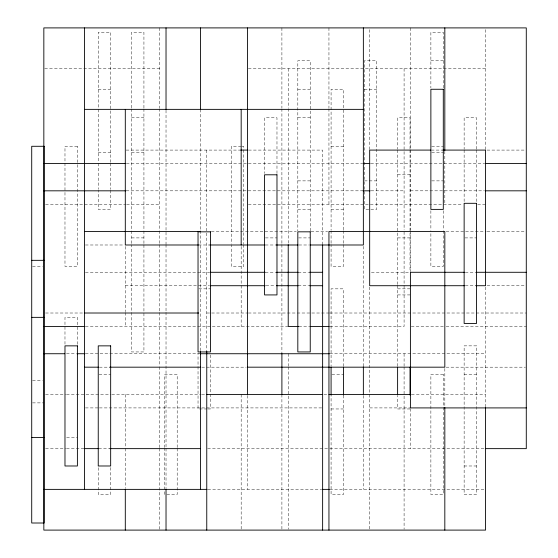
<?xml version="1.0" encoding="UTF-8"?>
<svg xmlns="http://www.w3.org/2000/svg" width="558" height="558" viewBox="0 0 558 558"><rect width="100%" height="100%" fill="white"/><g stroke="black" fill="none" stroke-linecap="round" stroke-linejoin="round"><path stroke-width="0.42" stroke-dasharray="2.79 2.09" d="M430.874 60.752L443.296 60.752M44.71 68.627L159.714 68.627M248.359 68.627L485.551 68.627M98.243 89.266L110.665 89.266M297.819 89.266L310.241 89.266M364.346 89.266L376.769 89.266M131.507 117.78L143.929 117.78M297.819 117.78L310.241 117.78M241.23 146.287L231.298 146.287L231.298 243.776M242.06 146.287L243.713 146.287L243.713 148.895M331.082 146.287L343.505 146.287M431.697 146.287L443.296 146.287M126.171 150.088L241.175 150.088M248.575 150.088L322.629 150.088L322.629 243.986M431.32 150.088L442.64 150.088M487.078 150.088L525.413 150.088M98.243 152.369L110.665 152.369M131.507 152.369L143.929 152.369M431.697 152.369L443.296 152.369M126.387 163.529L362.051 163.529M370.77 163.529L484.679 163.529M397.61 174.8L410.032 174.8M297.819 180.876L310.241 180.876M364.346 180.876L376.769 180.876M431.697 180.876L443.296 180.876M126.171 190.822L363.363 190.822M370.986 190.822L404.09 190.822M410.409 190.822L484.463 190.822M45.582 204.263L125.731 204.263M126.603 204.263L159.714 204.263M248.359 204.263L462.903 204.263M477.711 204.263L485.551 204.263M297.819 209.389L310.241 209.389M331.082 209.389L343.505 209.389M211.336 231.549L296.277 231.549M311.085 231.549L327.644 231.549M446.128 231.549L486.206 231.549M487.078 231.549L525.413 231.549M131.507 237.903L143.929 237.903M265.385 237.903L276.977 237.903M298.649 237.903L310.241 237.903M397.61 237.903L410.032 237.903M464.96 237.903L476.553 237.903M85.437 244.99L123.771 244.99M198.481 244.99L209.592 244.99M265.35 244.99L275.805 244.99M298.893 244.99L309.348 244.99M32.545 266.41L42.485 266.41M85.437 272.283L209.592 272.283M265.35 272.283L275.805 272.283M298.237 272.283L308.693 272.283M371.419 272.283L409.753 272.283M465.295 272.283L475.967 272.283M125.299 285.717L209.369 285.717M265.999 285.717L275.582 285.717M298.237 285.717L308.693 285.717M465.295 285.717L475.967 285.717M487.078 285.717L525.413 285.717M198.857 288.842L210.457 288.842M397.61 288.842L410.032 288.842M397.61 294.924L410.032 294.924M45.582 313.01L83.916 313.01M206.76 313.01L247.703 313.01M248.359 313.01L329.38 313.01M329.82 313.01L526.285 313.01M85.437 326.451L287.782 326.451M298.893 326.451L309.348 326.451M330.036 326.451L404.09 326.451L404.09 230.817M411.281 326.451L445.256 326.451M446.128 326.451L526.285 326.451M66.493 353.737L76.076 353.737M85.437 353.737L200.441 353.737M329.82 353.737L485.551 353.737M99.38 367.178L109.835 367.178M201.752 367.178L246.183 367.178M446.128 367.178L525.413 367.178M99.073 374.376L110.665 374.376M331.912 374.376L343.505 374.376M464.137 374.376L476.553 374.376M32.545 380.458L42.485 380.458M45.582 394.471L65.621 394.471M66.493 394.471L110.923 394.471M111.795 394.471L201.096 394.471M201.752 394.471L206.104 394.471M323.94 394.471L327.42 394.471M411.497 394.471L485.551 394.471M32.545 402.883L44.138 402.883M85.437 407.912L98.508 407.912M99.38 407.912L200.88 407.912M201.752 407.912L322.629 407.912M369.675 407.912L409.753 407.912M207.144 408.965L198.034 408.965L198.034 353.256M207.967 408.965L210.457 408.965L210.457 394.171M331.082 408.965L343.505 408.965M410.032 408.965L397.61 408.965L397.61 395.908M66.639 437.479L77.402 437.479M45.582 448.639L65.621 448.639M66.493 448.639L83.916 448.639M98.724 448.639L109.835 448.639M207.632 448.639L329.38 448.639M329.82 448.639L485.551 448.639M464.137 465.986L476.553 465.986M207.848 489.373L321.541 489.373M329.82 489.373L485.551 489.373M485.551 29.637L485.551 149.621M485.551 287.063L485.551 407.04M476.553 149.112L476.553 117.78L464.137 117.78L464.137 149.112M476.553 149.983L476.553 202.212M464.137 149.983L464.137 202.212M444.824 151.225L444.824 204.263M444.824 368.517L444.824 406.908M443.296 87.955L443.296 32.245L430.874 32.245L430.874 87.955M443.296 210.701L443.296 229.854M443.296 230.719L443.296 266.41L430.874 266.41L430.874 230.719M430.874 210.701L430.874 229.854M410.409 27.9L410.409 230.077M410.409 230.817L410.409 271.676M410.409 408.644L410.409 448.639M410.032 149.112L410.032 117.78L397.61 117.78L397.61 149.112M410.032 149.983L410.032 271.418M404.09 68.627L404.09 229.945M404.09 353.737L404.09 365.909M404.09 366.78L404.09 529.228M397.61 149.983L397.61 284.475M397.61 285.347L397.61 366.313M369.675 29.637L369.675 149.621M369.675 287.063L369.675 529.228M364.346 189.371L364.346 60.752L376.769 60.752L376.769 209.389L364.346 209.389L364.346 190.236M363.363 246.329L363.363 366.313M363.363 395.476L363.363 489.373M343.505 229.854L343.505 89.266L331.082 89.266L331.082 229.854M343.505 230.719L343.505 243.776M343.505 244.648L343.505 266.41L331.082 266.41L331.082 244.648M343.505 366.313L343.505 288.842L331.082 288.842L331.082 366.313M343.505 395.266L343.505 494.5L331.082 494.5L331.082 395.266M331.082 230.719L331.082 243.776M328.948 27.9L328.948 107.889M328.948 108.622L328.948 204.263M310.241 230.935L310.241 60.752L297.819 60.752L297.819 230.935M288.221 68.627L288.221 107.757M288.221 108.622L288.221 243.853M288.221 353.737L288.221 365.909M288.221 366.78L288.221 529.228M281.902 27.9L281.902 107.889M281.902 108.754L281.902 244.118M281.902 244.592L281.902 353.27M281.902 394.471L281.902 529.228M276.977 173.489L276.977 117.78L264.555 117.78L264.555 173.489M247.487 395.476L247.487 489.373M243.713 149.767L243.713 243.776M243.713 244.648L243.713 266.41L231.298 266.41L231.298 244.648M241.175 246.462L241.175 326.451M241.175 394.471L241.175 529.228M210.457 355L210.457 393.299M206.76 150.088L206.76 351.268M200.441 109.361L200.441 230.21M200.441 230.817L200.441 351.268M177.193 447.495L177.193 374.376L164.77 374.376L164.77 447.495M177.193 448.367L177.193 494.5L164.77 494.5L164.77 448.367M166.026 110.226L166.026 244.118M166.026 244.592L166.026 311.671M166.026 312.271L166.026 447.635M166.026 448.374L166.026 488.501M159.714 27.9L159.714 107.889M159.714 108.622L159.714 229.945M159.714 230.817L159.714 243.853M159.714 244.725L159.714 311.671M159.714 312.543L159.714 366.048M159.714 366.78L159.714 447.774M159.714 448.374L159.714 529.228M143.929 107.973L143.929 32.245L131.507 32.245L131.507 107.973M143.929 108.845L143.929 230.063M143.929 230.935L143.929 244.006M143.929 244.878L143.929 351.945L131.507 351.945L131.507 244.878M131.507 108.845L131.507 230.063M131.507 230.935L131.507 244.006M125.299 246.462L125.299 311.671M125.299 312.543L125.299 326.451M125.299 394.471L125.299 447.502M125.299 448.374L125.299 488.369M110.665 162.385L110.665 32.245L98.243 32.245L98.243 162.385M110.665 163.257L110.665 189.371M110.665 190.236L110.665 209.389L98.243 209.389L98.243 190.236M110.665 467.513L110.665 494.5L98.243 494.5L98.243 467.513M98.243 163.257L98.243 189.371M77.402 344.335L77.402 317.356L64.979 317.356L64.979 344.335M77.402 146.287L64.979 146.287L64.979 266.41L77.402 266.41L77.402 146.287M476.553 345.862L464.137 345.862L464.137 494.5L476.553 494.5L476.553 345.862M443.296 374.376L430.874 374.376L430.874 494.5L443.296 494.5L443.296 374.376"/><path stroke-width="0.84" d="M84.565 109.361L363.363 109.361M240.735 150.088L247.703 150.088M430.664 150.088L369.675 150.088L369.675 285.717L464.64 285.717M442.864 150.088L485.551 150.088L485.551 285.717L475.967 285.717M43.838 163.529L125.515 163.529M362.923 163.529L369.898 163.529M485.334 163.529L526.285 163.529M43.838 190.822L125.731 190.822M363.146 190.822L370.114 190.822M485.334 190.822L526.285 190.822M84.565 231.549L200.441 231.549M198.481 244.99L125.299 244.99L125.299 109.361M209.808 244.99L264.911 244.99M276.238 244.99L298.021 244.99M310.22 244.99L363.363 244.99L363.363 27.9M31.715 260.328L44.138 260.328M210.24 272.283L265.134 272.283M276.454 272.283L298.237 272.283M309.564 272.283L322.629 272.283M464.423 272.283L410.409 272.283L410.409 407.912L526.285 407.912M476.623 272.283L526.285 272.283M210.24 285.717L265.134 285.717M276.454 285.717L298.237 285.717M309.564 285.717L322.629 285.717M84.565 313.01L198.697 313.01M31.715 317.356L44.138 317.356M43.838 326.451L84.788 326.451M298.669 326.451L288.221 326.451L288.221 244.725M309.997 326.451L329.164 326.451M43.838 353.737L64.749 353.737M76.948 353.737L84.788 353.737M200.008 353.737L329.38 353.737M84.565 367.178L98.508 367.178M109.835 367.178L200.441 367.178M247.487 367.178L444.824 367.178L444.824 231.549L328.948 231.549L328.948 530.1M206.76 394.471L322.629 394.471M328.948 394.471L410.841 394.471M31.715 437.479L44.138 437.479M84.565 448.639L98.508 448.639M109.835 448.639L200.441 448.639M485.334 448.639L526.285 448.639L526.285 27.9L43.838 27.9L43.838 530.1L485.551 530.1L485.551 407.514M43.838 489.373L206.976 489.373M322.196 489.373L329.38 489.373M444.824 27.9L444.824 150.486M444.824 407.514L444.824 530.1M410.032 367.185L410.032 395.036M397.61 367.185L397.61 395.036M363.363 366.78L363.363 394.604M343.505 367.185L343.505 395.036M331.082 367.185L331.082 395.036M322.629 244.857L322.629 530.1M281.902 353.737L281.902 394.604M247.487 27.9L247.487 394.604M241.175 109.361L241.175 244.99M206.76 351.401L206.76 530.1M200.441 27.9L200.441 109.626M200.441 351.401L200.441 489.373M166.026 27.9L166.026 109.626M166.026 489.24L166.026 530.1M125.299 489.24L125.299 530.1M84.565 27.9L84.565 489.373M443.296 89.266L430.874 89.266L430.874 209.389L443.296 209.389L443.296 89.266M44.138 146.287L31.715 146.287L31.715 523.006L44.138 523.006L44.138 146.287M276.977 174.8L264.555 174.8L264.555 294.924L276.977 294.924L276.977 174.8M476.553 203.307L464.137 203.307L464.137 323.431L476.553 323.431L476.553 203.307M210.457 231.821L198.034 231.821L198.034 351.945L210.457 351.945L210.457 231.821M310.241 231.821L297.819 231.821L297.819 351.945L310.241 351.945L310.241 231.821M77.402 345.862L64.979 345.862L64.979 465.986L77.402 465.986L77.402 345.862M110.665 345.862L98.243 345.862L98.243 465.986L110.665 465.986L110.665 345.862"/></g></svg>
